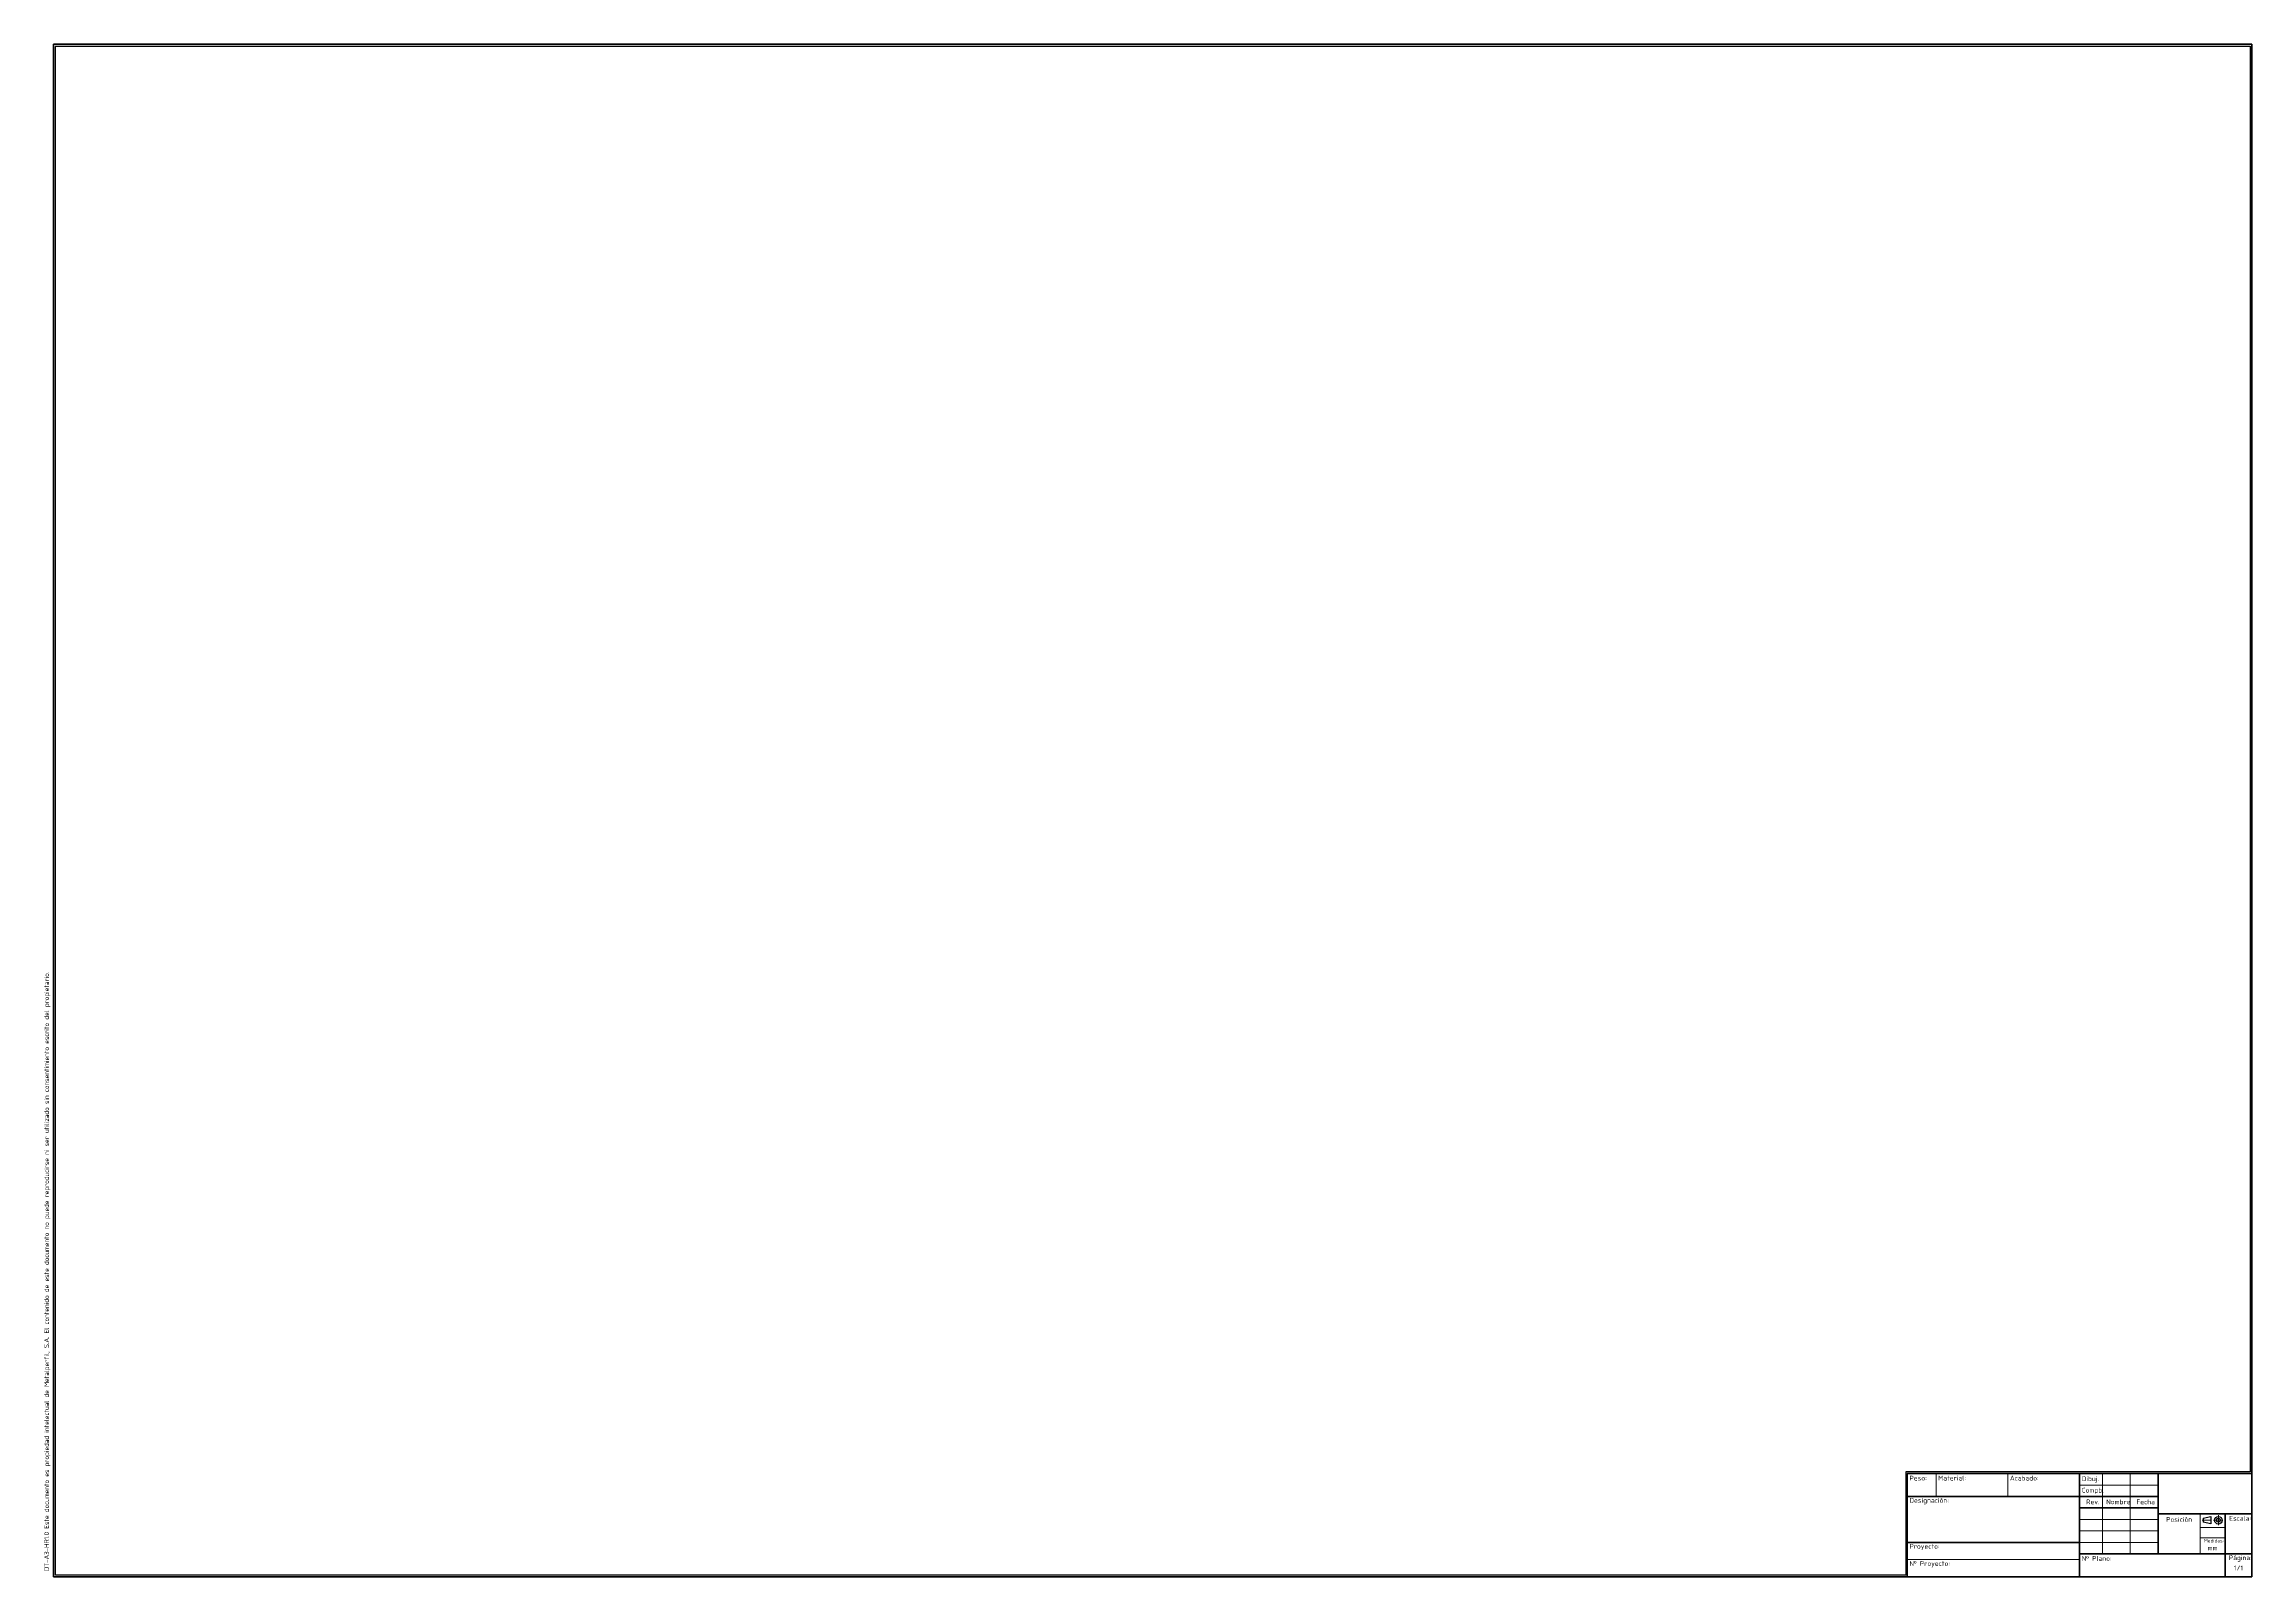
# Paper-space layout 'DIN A0' of a CAD drawing. Header units: millimetres. Extents: x 16 to 1169, y 20 to 821.
import ezdxf
from ezdxf.enums import TextEntityAlignment as Align

# ---------------------------------------------------------------- set-up
doc = ezdxf.new("R2010")
doc.units = ezdxf.units.MM
doc.linetypes.add('CENTER', pattern=[10.16, 6.35, -1.27, 1.27, -1.27])
doc.linetypes.add('CENTERX2', pattern=[20.32, 12.7, -2.54, 2.54, -2.54])
doc.layers.add('Cajetinatributos', color=7, linetype='Continuous')
doc.layers.add('Cajetintextos', color=7, linetype='Continuous')
doc.layers.add('Cajetinlineasgruesas', color=7, linetype='Continuous', lineweight=30)
doc.styles.add('Texto cajetin', font='isocpeur.ttf')

# ---------------------------------------------------------------- blocks, each defined once
blk = doc.blocks.new('DIN A0')
at = {"color": 7, "linetype": 'Continuous', "lineweight": 0}
for p, q in [((-185, 74), (-185, 62)), ((-147.5, 74), (-147.5, 62)), ((-98, 74), (-98, 32)), ((-83.5, 74), (-83.5, 32)), ((-110, 68), (-69, 68)), ((-110, 50), (-69, 50)), ((-110, 44), (-69, 44)), ((-110, 38), (-69, 38))]:
    blk.add_line(p, q, dxfattribs=at)
at = {"color": 7, "linetype": 'Continuous', "lineweight": 60}
for p, q in [((-110, 56), (-69, 56)), ((-69, 53), (-20, 53))]:
    blk.add_line(p, q, dxfattribs=at)
at = {"color": 7, "linetype": 'CENTER', "lineweight": 0}
blk.add_line((-45.9, 49.6), (-41, 49.6), dxfattribs=at)
at = {"color": 7, "linetype": 'Continuous', "lineweight": 25}
for p, q in [((-45.4, 50.6), (-41.4, 51.6)), ((-45.4, 50.6), (-45.4, 48.6)), ((-41.4, 47.7), (-45.4, 48.6)), ((-41.4, 51.6), (-41.4, 47.7))]:
    blk.add_line(p, q, dxfattribs=at)
at = {"color": 7, "linetype": 'CENTERX2', "lineweight": 0}
for p, q in [((-40.1, 49.6), (-35.3, 49.6)), ((-37.5, 52.2), (-37.5, 47.1))]:
    blk.add_line(p, q, dxfattribs=at)
at = {"color": 7, "linetype": 'Continuous', "lineweight": 25}
for radius in [1.98, 1]:
    blk.add_circle((-37.5, 49.6), radius, dxfattribs=at)
at = {"layer": 'Cajetinlineasgruesas', "color": 7, "linetype": 'Continuous', "lineweight": 60}
for p, q in [((-1168.5, 821), (-20, 821)), ((-1168.5, 20), (-1168.5, 821)), ((-20, 20), (-20, 821)), ((-200, 20), (-200, 74)), ((-200, 74), (-20, 74)), ((-110, 74), (-110, 20)), ((-69, 74), (-69, 32)), ((-200, 62), (-110, 62)), ((-110, 62), (-69, 62)), ((-34, 53), (-34, 20)), ((-110, 38), (-200, 38)), ((-110, 32), (-20, 32)), ((-1168.5, 20), (-20, 20))]:
    blk.add_line(p, q, dxfattribs=at)
at = {"layer": 'Cajetinlineasgruesas', "color": 7, "linetype": 'Continuous', "lineweight": 0}
for p, q in [((-110, 62), (-69, 62)), ((-110, 62), (-69, 62)), ((-47, 53), (-47, 32)), ((-47, 45.8), (-34, 45.8)), ((-47, 40.4), (-34, 40.4)), ((-200, 29), (-110, 29))]:
    blk.add_line(p, q, dxfattribs=at)
at = {"layer": 'Cajetinatributos', "style": 'Texto cajetin'}
for tag, height, p in [('XDIBUJADO', 2.5, (-90.8, 71)), ('XFECHADIBUJ', 2.5, (-76.3, 71)), ('XPESO', 2.5, (-192.5, 66.4)), ('XMATERIAL', 2.5, (-166.2, 66.4)), ('XACABADO', 2.5, (-128.9, 66.4)), ('XCOMPROBADO', 2.5, (-90.8, 65)), ('XFECHACOMP', 2.5, (-76.3, 65)), ('XDESIGNACION1', 4, (-155, 52.2)), ('XREV2', 2.5, (-104, 47)), ('XREV1', 2.5, (-104, 53)), ('XNOMBREREV2', 2.5, (-90.8, 47)), ('XNOMBREREV1', 2.5, (-90.8, 53)), ('XFECHAREV2', 2.5, (-76.3, 47)), ('XFECHAREV1', 2.5, (-76.3, 53)), ('XPOSICION', 2.5, (-58, 50)), ('XDESIGNACION2', 3, (-155, 44.3)), ('XREV3', 2.5, (-104, 41)), ('XREV4', 2.5, (-104, 35)), ('XNOMBREREV4', 2.5, (-90.8, 35)), ('XNOMBREREV3', 2.5, (-90.8, 41)), ('XFECHAREV4', 2.5, (-76.3, 35)), ('XFECHAREV3', 2.5, (-76.3, 41)), ('XPOSICION2', 2.5, (-58, 38)), ('XPOSICION1', 2.5, (-58, 44)), ('XUNIDADES', 2.5, (-40.5, 35.1)), ('XFORMATO', 2.5, (-40.5, 43.1)), ('XESCALA', 2.5, (-27, 44.5)), ('XNUMPLANO', 3.5, (-64.6, 26)), ('XPAGINA', 2.5, (-27, 24.6))]:
    blk.add_attdef(tag, text='', height=height, dxfattribs=at).set_placement(p, align=Align.MIDDLE_CENTER)
for tag, p in [('XPROYECTO', (-173.9, 33.5)), ('XNUMPROYECTO', (-173.9, 24.5))]:
    blk.add_attdef(tag, text='', height=2.5, dxfattribs=at).set_placement(p, align=Align.MIDDLE_LEFT)
at = {"layer": 'Cajetintextos', "insert": (-1173.4, 22.9), "char_height": 2.5, "attachment_point": 1, "rotation": 90, "style": 'Texto cajetin'}
blk.add_mtext_dynamic_manual_height_columns('{\\fISOCPEUR|b1|i0|c0|p34;\\T0.95;DT-A3-HR1.0\\fISOCPEUR|b0|i0|c0|p34; Este documento es propiedad intelectual de Metalperfil, S.A. El contenido de este documento no puede reproducirse ni ser utilizado sin consentimiento escrito del propietario.}', width=488.626, gutter_width=12.5, heights=[0], dxfattribs=at)
at = {"layer": 'Cajetintextos', "attachment_point": 4, "style": 'Texto cajetin'}
for s, width, insert, char_height in [('Peso:', 13.045, (-198.9, 71.6), 2.5), ('Material:', 13.045, (-183.9, 71.6), 2.5), ('Acabado:', 13.045, (-146.4, 71.6), 2.5), ('Dibuj.', 13.045, (-108.9, 70.9), 2.5), ('Designación:', 13.045, (-198.9, 59.6), 2.5), ('Compb.', 13.045, (-108.9, 64.9), 2.5), ('Rev.', 13.045, (-106.6, 59.2), 2.5), ('Nombre', 13.045, (-96.1, 59.2), 2.5), ('Fecha', 13.045, (-80.3, 59.2), 2.5), ('Escala:', 13.045, (-31.8, 50.6), 2.5), ('Proyecto:', 13.045, (-198.9, 35.6), 2.5), ('Medidas:', 13.045, (-45, 38.9), 1.8), ('Nº Proyecto:', 19.493, (-198.9, 26.6), 2.5), ('Nº Plano:', 14.809, (-108.9, 29.6), 2.5), ('Página:', 13.045, (-32, 29.6), 2.5)]:
    blk.add_mtext_dynamic_manual_height_columns(s, width=width, gutter_width=12.5, heights=[0], dxfattribs=dict(at, insert=insert, char_height=char_height))

psp = doc.layouts.new('DIN A0')

# ---------------------------------------------------------------- linework, layer by layer
at = {"layer": 'Cajetinlineasgruesas', "color": 7}
psp.add_lwpolyline([(21.4, 819.9), (1168.1, 819.9), (1168.1, 74.8), (988.2, 74.8), (988.2, 20.9), (21.5, 20.9), (21.5, 819.8)], close=True, dxfattribs=at)

# ---------------------------------------------------------------- block references
psp.add_blockref('DIN A0', (1189, 0), dxfattribs=at).add_auto_attribs({'XUNIDADES': 'mm', 'XPAGINA': '1/1', 'XPOSICION': 'Posición'})

# ---------------------------------------------------------------- viewports
vp = psp.add_viewport(center=(594.7, 420.4), size=(1146.7, 799.036), view_center_point=(3388.44, 1805.86), view_height=2789.5784, dxfattribs=at)
vp.dxf.flags = 0x10000  # cut along an outline
vp.dxf.clipping_boundary_handle = psp.add_lwpolyline([(21.4, 819.9), (1168.1, 819.9), (1168.1, 74.8), (988.2, 74.8), (988.2, 20.9), (21.5, 20.9), (21.5, 819.8)], format="xyb", close=True, dxfattribs={"invisible": 1}).dxf.handle

doc.saveas('drawing.dxf')
